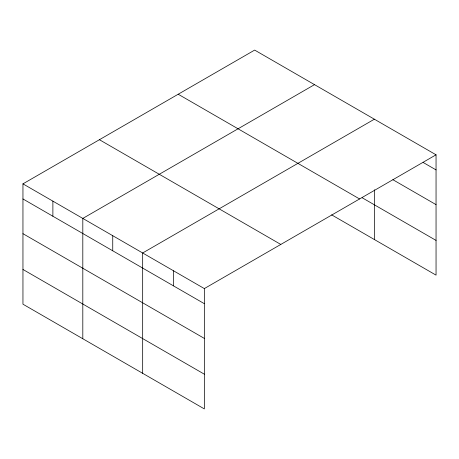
<?xml version="1.0" encoding="UTF-8"?>
<svg xmlns="http://www.w3.org/2000/svg" width="459" height="459" viewBox="0 0 459 459"><rect width="100%" height="100%" fill="white"/><g stroke="black" fill="none" stroke-linecap="round" stroke-linejoin="round"><path stroke-width="0.69" d="M22.95 183.858L204.341 288.585L204.341 408.912L22.95 304.191L22.95 183.858L254.659 50.088L436.05 154.809L436.05 275.142L331.622 214.846M314.518 84.645L82.809 218.421L82.809 338.748M374.378 119.202L142.669 252.978L142.669 373.305M204.341 288.585L436.05 154.809M423.1 162.429L436.05 169.905M392.881 179.704L436.05 204.634M362.162 197.754L436.05 240.413M178.195 94.233L359.586 198.959M99.414 139.714L280.805 244.44M22.95 198.954L204.341 303.68M22.95 233.683L204.341 338.409M22.95 269.462L204.341 374.188M374.378 189.779L374.378 239.535M173.508 270.781L173.508 285.877M112.742 235.702L112.742 250.792M52.883 201.14L52.883 216.235"/></g></svg>
